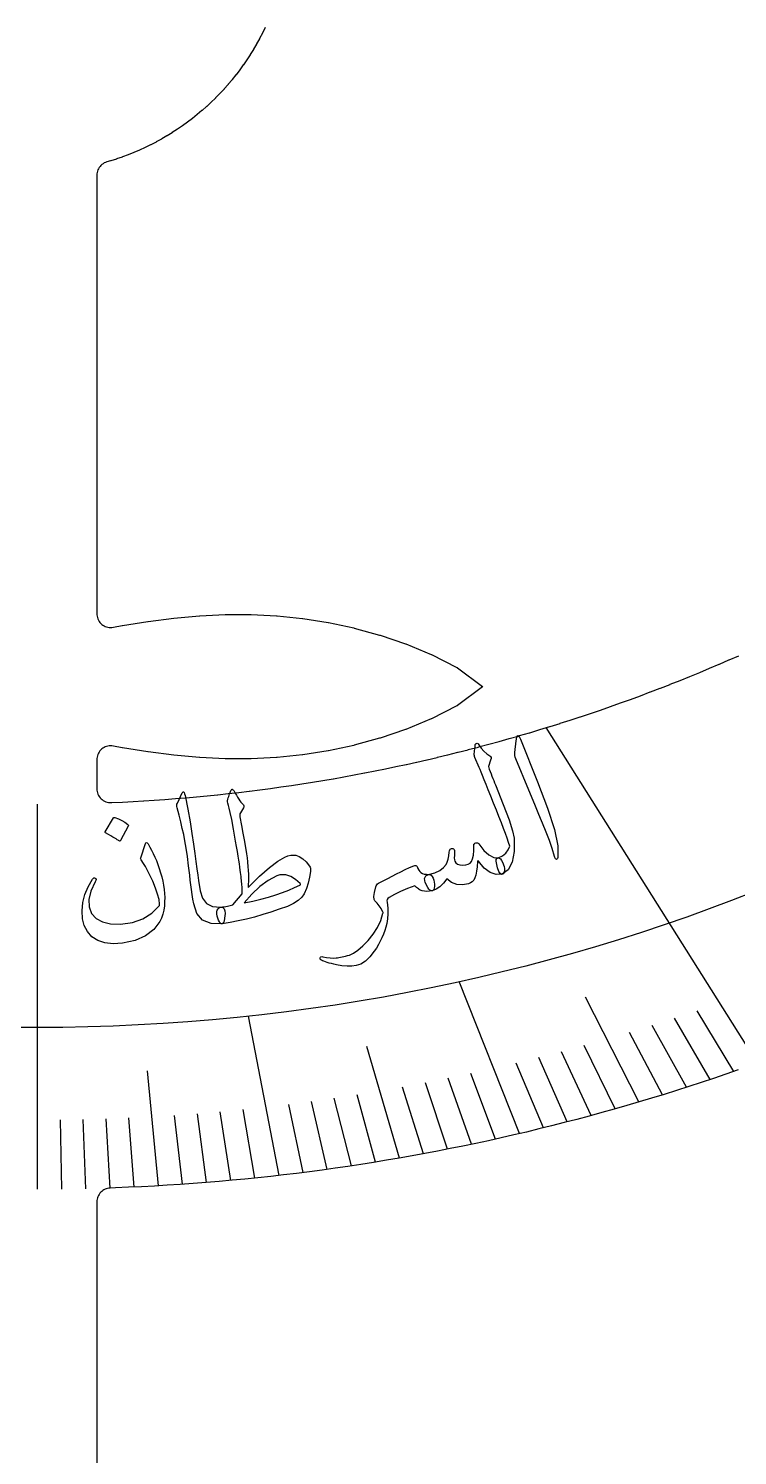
# Model space of a CAD drawing. Header units: millimetres. Extents: x -53 to 53, y -53 to 53.
# Drawn here: x -0.16 to 12.55, y -27.52 to -1.95 of the extents above; entities that cross this region are included whole.
import ezdxf

# ---------------------------------------------------------------- set-up
doc = ezdxf.new("R2010")
doc.units = ezdxf.units.MM
for name, color, linetype in [('CUT_INNER', 6, 'Continuous'), ('ENGRAVE', 7, 'Continuous'), ('ENGRAVE_FINE', 8, 'Continuous'), ('TEXT', 5, 'Continuous')]:
    doc.layers.add(name, color=color, linetype=linetype)

msp = doc.modelspace()

# ---------------------------------------------------------------- linework, layer by layer
at = {"layer": 'CUT_INNER'}
for points in [[(4.0795, -1.9311), (4.0322, -2.0279), (4.0309, -2.0307), (3.9813, -2.1263), (3.9798, -2.129), (3.9279, -2.2234), (3.9264, -2.226), (3.8721, -2.3191), (3.8706, -2.3217), (3.8141, -2.4134), (3.8124, -2.416), (3.7537, -2.5063), (3.752, -2.5088), (3.691, -2.5976), (3.6893, -2.6002), (3.6262, -2.6874), (3.6243, -2.6899), (3.5591, -2.7756), (3.5572, -2.778), (3.4899, -2.8621), (3.488, -2.8645), (3.4186, -2.9469), (3.4166, -2.9492), (3.3453, -3.0299), (3.3432, -3.0322), (3.2699, -3.1111), (3.2678, -3.1133), (3.1926, -3.1904), (3.1904, -3.1926), (3.1133, -3.2678), (3.1111, -3.2699), (3.0322, -3.3432), (3.0299, -3.3453), (2.9492, -3.4166), (2.9469, -3.4186), (2.8645, -3.488), (2.8621, -3.4899), (2.778, -3.5572), (2.7756, -3.5591), (2.6899, -3.6243), (2.6874, -3.6262), (2.6002, -3.6893), (2.5976, -3.691), (2.5088, -3.752), (2.5063, -3.7537), (2.416, -3.8124), (2.4134, -3.8141), (2.3217, -3.8706), (2.3191, -3.8721), (2.226, -3.9264), (2.2234, -3.9279), (2.129, -3.9798), (2.1263, -3.9813), (2.0307, -4.0309), (2.0279, -4.0322), (1.9311, -4.0795), (1.9284, -4.0808), (1.8305, -4.1256), (1.8276, -4.1269), (1.7287, -4.1693), (1.7258, -4.1705), (1.6258, -4.2105), (1.6229, -4.2116), (1.522, -4.2491), (1.5191, -4.2502), (1.4173, -4.2852), (1.4143, -4.2862), (1.3117, -4.3187), (1.3087, -4.3196), (1.2424, -4.3388), (1.219, -4.3469), (1.1964, -4.3572), (1.1751, -4.3698), (1.155, -4.3843), (1.1366, -4.4008), (1.1198, -4.4191), (1.1049, -4.4389), (1.0921, -4.46), (1.0814, -4.4824), (1.073, -4.5057), (1.0669, -4.5297), (1.0632, -4.5542), (1.062, -4.5789), (1.062, -12.4344), (1.0632, -12.4588), (1.0668, -12.483), (1.0727, -12.5067), (1.0809, -12.5297), (1.0913, -12.5518), (1.1038, -12.5728), (1.1183, -12.5924), (1.1347, -12.6106), (1.1527, -12.6271), (1.1723, -12.6417), (1.1932, -12.6543), (1.2152, -12.6649), (1.2382, -12.6732), (1.2618, -12.6793), (1.286, -12.683), (1.3104, -12.6844), (1.3348, -12.6833), (1.359, -12.6799), (1.5182, -12.6495), (1.5217, -12.6488), (1.9796, -12.5748), (1.9837, -12.5742), (2.4411, -12.5158), (2.4458, -12.5153), (2.9025, -12.4746), (2.9078, -12.4742), (3.364, -12.4529), (3.3698, -12.4527), (3.8255, -12.4524), (3.8317, -12.4525), (4.2871, -12.4747), (4.2936, -12.4752), (4.7487, -12.5211), (4.7555, -12.522), (5.2104, -12.5931), (5.2173, -12.5943), (5.6721, -12.6917), (5.679, -12.6934), (6.1337, -12.8184), (6.1409, -12.8206), (6.5953, -12.9753), (6.6028, -12.9781), (7.0563, -13.1658), (7.0651, -13.1698), (7.5179, -13.3997), (7.5224, -13.4022), (7.5267, -13.4051), (7.9793, -13.7401), (7.9838, -13.7438), (7.9793, -13.7474), (7.5267, -14.0824), (7.5224, -14.0854), (7.5179, -14.0879), (7.0651, -14.3177), (7.0563, -14.3218), (6.6028, -14.5094), (6.5953, -14.5123), (6.1409, -14.6669), (6.1337, -14.6691), (5.679, -14.7942), (5.6721, -14.7959), (5.2173, -14.8933), (5.2104, -14.8945), (4.7555, -14.9656), (4.7487, -14.9664), (4.2936, -15.0124), (4.2871, -15.0129), (3.8317, -15.035), (3.8255, -15.0352), (3.3698, -15.0348), (3.364, -15.0347), (2.9078, -15.0133), (2.9025, -15.013), (2.4458, -14.9722), (2.4411, -14.9717), (1.9837, -14.9134), (1.9796, -14.9128), (1.5217, -14.8387), (1.5182, -14.8381), (1.359, -14.8076), (1.3348, -14.8042), (1.3104, -14.8032), (1.286, -14.8045), (1.2618, -14.8083), (1.2382, -14.8143), (1.2152, -14.8227), (1.1932, -14.8332), (1.1723, -14.8459), (1.1527, -14.8605), (1.1347, -14.877), (1.1183, -14.8951), (1.1038, -14.9148), (1.0913, -14.9358), (1.0809, -14.9579), (1.0727, -14.9809), (1.0668, -15.0046), (1.0632, -15.0288), (1.062, -15.0532), (1.062, -15.5717), (1.0633, -15.5968), (1.067, -15.6217), (1.0733, -15.646), (1.082, -15.6696), (1.093, -15.6923), (1.1062, -15.7137), (1.1215, -15.7336), (1.1388, -15.7519), (1.1578, -15.7684), (1.1783, -15.7829), (1.2002, -15.7953), (1.2233, -15.8054), (1.2472, -15.8131), (1.2718, -15.8184), (1.2968, -15.8212), (1.322, -15.8215), (1.3313, -15.8211), (1.3329, -15.821), (1.5215, -15.8123), (1.523, -15.8123), (1.7116, -15.8024), (1.7131, -15.8023), (1.9016, -15.7913), (1.9031, -15.7912), (2.0916, -15.7791), (2.0931, -15.779), (2.2815, -15.7657), (2.283, -15.7656), (2.4713, -15.7511), (2.4728, -15.751), (2.661, -15.7353), (2.6625, -15.7352), (2.8506, -15.7184), (2.8521, -15.7183), (3.0401, -15.7004), (3.0416, -15.7002), (3.2294, -15.6811), (3.231, -15.681), (3.4187, -15.6607), (3.4202, -15.6606), (3.6078, -15.6392), (3.6094, -15.639), (3.7968, -15.6165), (3.7983, -15.6163), (3.9857, -15.5926), (3.9872, -15.5924), (4.1744, -15.5675), (4.1759, -15.5673), (4.3629, -15.5414), (4.3644, -15.5411), (4.5513, -15.514), (4.5528, -15.5138), (4.7395, -15.4855), (4.741, -15.4853), (4.9276, -15.4558), (4.9291, -15.4556), (5.1154, -15.425), (5.1169, -15.4248), (5.3031, -15.3931), (5.3046, -15.3928), (5.4905, -15.36), (5.492, -15.3597), (5.6778, -15.3257), (5.6793, -15.3254), (5.8648, -15.2903), (5.8663, -15.29), (6.0516, -15.2537), (6.0531, -15.2534), (6.2382, -15.216), (6.2397, -15.2157), (6.4245, -15.1772), (6.426, -15.1768), (6.6106, -15.1372), (6.6121, -15.1368), (6.7965, -15.096), (6.798, -15.0957), (6.9821, -15.0538), (6.9836, -15.0534), (7.1674, -15.0104), (7.1689, -15.01), (7.3525, -14.9658), (7.354, -14.9654), (7.5373, -14.9201), (7.5388, -14.9198), (7.7218, -14.8733), (7.7233, -14.8729), (7.906, -14.8254), (7.9075, -14.825), (8.09, -14.7763), (8.0914, -14.7759), (8.2736, -14.7261), (8.2751, -14.7257), (8.4569, -14.6748), (8.4584, -14.6743), (8.6399, -14.6223), (8.6413, -14.6219), (8.8225, -14.5687), (8.824, -14.5683), (9.0049, -14.514), (9.0063, -14.5136), (9.1869, -14.4582), (9.1883, -14.4578), (9.3685, -14.4013), (9.37, -14.4008), (9.5498, -14.3433), (9.5513, -14.3428), (9.7307, -14.2841), (9.7322, -14.2836), (9.9113, -14.2238), (9.9127, -14.2234), (10.0915, -14.1625), (10.0929, -14.162), (10.2713, -14.1), (10.2727, -14.0995), (10.4507, -14.0364), (10.4522, -14.0359), (10.6298, -13.9718), (10.6312, -13.9712), (10.8084, -13.906), (10.8098, -13.9055), (10.9866, -13.8391), (10.9881, -13.8386), (11.1644, -13.7712), (11.1659, -13.7706), (11.3418, -13.7021), (11.3432, -13.7016), (11.5188, -13.632), (11.5202, -13.6314), (11.6953, -13.5608), (11.6967, -13.5602), (11.8714, -13.4885), (11.8728, -13.4879), (12.0471, -13.4151), (12.0485, -13.4145), (12.2222, -13.3406), (12.2237, -13.34), (12.397, -13.2651), (12.3984, -13.2645), (12.5712, -13.1885)], [(12.5584, -20.6131), (12.3385, -20.6895), (12.1183, -20.7645), (11.8975, -20.8382), (11.6763, -20.9105), (11.4547, -20.9815), (11.2326, -21.0511), (11.0102, -21.1194), (10.7873, -21.1862), (10.564, -21.2517), (10.3403, -21.3159), (10.1162, -21.3786), (9.8917, -21.44), (9.6669, -21.5), (9.4416, -21.5586), (9.2161, -21.6159), (8.9902, -21.6717), (8.7639, -21.7262), (8.5374, -21.7793), (8.3105, -21.831), (8.0832, -21.8813), (7.8557, -21.9302), (7.6279, -21.9777), (7.3998, -22.0238), (7.1714, -22.0685), (6.9428, -22.1118), (6.7139, -22.1537), (6.4847, -22.1942), (6.2553, -22.2333), (6.0257, -22.2709), (5.7958, -22.3072), (5.5657, -22.3421), (5.3354, -22.3755), (5.1049, -22.4075), (4.8742, -22.4382), (4.6433, -22.4674), (4.4123, -22.4951), (4.1811, -22.5215), (3.9497, -22.5464), (3.7182, -22.57), (3.4865, -22.5921), (3.2547, -22.6128), (3.0228, -22.632), (2.7908, -22.6499), (2.5587, -22.6663), (2.3264, -22.6813), (2.0941, -22.6948), (1.8617, -22.707), (1.6293, -22.7177), (1.3967, -22.7269), (1.3036, -22.7301), (1.2796, -22.7321), (1.256, -22.7363), (1.2329, -22.7428), (1.2105, -22.7515), (1.1891, -22.7623), (1.1687, -22.7751), (1.1498, -22.7898), (1.1323, -22.8062), (1.1164, -22.8242), (1.1024, -22.8437), (1.0903, -22.8644), (1.0802, -22.8862), (1.0723, -22.9089), (1.0666, -22.9322), (1.0632, -22.956), (1.062, -22.98), (1.062, -33.4128)]]:
    msp.add_lwpolyline(points, dxfattribs=at)
at = {"layer": 'ENGRAVE'}
for points in [[(12.9072, -20.4888), (9.121, -14.4786)], [(0, -22.7527), (0, -15.8497)], [(8.6399, -21.7554), (7.557, -19.0285)], [(4.3298, -22.5047), (3.7804, -19.6488)]]:
    msp.add_lwpolyline(points, dxfattribs=at)
msp.add_circle((0, 15.1737), 35.0271, dxfattribs=at)
at = {"layer": 'ENGRAVE_FINE'}
for points in [[(10.7806, -21.1882), (9.8247, -19.3095)], [(12.0585, -20.7846), (11.4216, -19.6868)], [(12.4832, -20.6394), (11.8254, -19.5518)], [(11.2072, -21.059), (10.6125, -19.9415)], [(11.6332, -20.9245), (11.0173, -19.8166)], [(6.4887, -22.1935), (5.9036, -20.1924)], [(10.3535, -21.3121), (9.8018, -20.1764)], [(9.4977, -21.5442), (8.9896, -20.3916)], [(9.9258, -21.4308), (9.3958, -20.2864)], [(2.1661, -22.6908), (1.9692, -20.6277)], [(8.2104, -21.8533), (7.7689, -20.6781)], [(9.069, -21.6524), (8.583, -20.4919)], [(6.9196, -22.1161), (6.5458, -20.9214)], [(7.3502, -22.0336), (6.9537, -20.845)], [(7.7805, -21.946), (7.3614, -20.7639)], [(5.1941, -22.3953), (4.9122, -21.1798)], [(5.6259, -22.3331), (5.3208, -21.1222)], [(6.0574, -22.2658), (5.7294, -21.06)], [(1.733, -22.7131), (1.6384, -21.4735)], [(2.5991, -22.6635), (2.4574, -21.4277)], [(3.032, -22.6313), (2.8668, -21.3979)], [(3.4648, -22.5941), (3.2761, -21.3636)], [(3.8974, -22.5519), (3.6853, -21.3246)], [(4.7621, -22.4525), (4.5033, -21.2327)], [(0.4333, -22.7502), (0.4096, -21.5078)], [(0.8666, -22.7428), (0.8193, -21.501)], [(1.2998, -22.7304), (1.2289, -21.4895)]]:
    msp.add_lwpolyline(points, dxfattribs=at)
at = {"layer": 'TEXT'}
for points in [[(7.8297, -14.957), (7.8367, -14.8989), (7.8419, -14.8528), (7.8453, -14.8189), (7.847, -14.7971), (7.849, -14.783), (7.8535, -14.7721), (7.8605, -14.7645), (7.87, -14.76), (7.8818, -14.7591), (7.8927, -14.7627), (7.9028, -14.7708), (7.9121, -14.7835), (7.9559, -14.846), (8.0029, -14.9002), (8.0532, -14.9462), (8.1068, -14.9839), (8.1224, -14.9964), (8.1304, -15.013), (8.1308, -15.0339), (8.1237, -15.0589), (8.0824, -15.1772), (8.099, -15.2207), (8.1154, -15.2634), (8.1315, -15.3054), (8.1475, -15.3465), (8.1633, -15.3868), (8.1789, -15.4263), (8.1942, -15.4649), (8.2094, -15.5028), (8.3501, -15.8533), (8.4532, -16.129), (8.5182, -16.3303), (8.5445, -16.4573), (8.5443, -16.7005), (8.5086, -16.8896), (8.4376, -17.0243), (8.3314, -17.1043), (8.3281, -17.1051), (8.3248, -17.106), (8.3215, -17.1068), (8.3183, -17.1077), (8.294, -17.0945), (8.2708, -17.0561), (8.2485, -16.9924), (8.2272, -16.9035), (8.2219, -16.8699), (8.225, -16.8437), (8.2364, -16.8248), (8.2563, -16.8132), (8.3349, -16.7753), (8.396, -16.7276), (8.4395, -16.6701), (8.4656, -16.6029), (8.4448, -16.5361), (8.4194, -16.4605), (8.3893, -16.3763), (8.3546, -16.2834), (8.3156, -16.182), (8.2727, -16.0727), (8.2257, -15.9553), (8.1749, -15.8299), (8.1261, -15.7063), (8.082, -15.5953), (8.0426, -15.4969), (8.0077, -15.4111), (7.9779, -15.3377), (7.9535, -15.2768), (7.9344, -15.2283), (7.9206, -15.1922), (7.8417, -15.016), (7.8361, -14.998), (7.8322, -14.9822), (7.83, -14.9685), (7.8297, -14.957)], [(8.5808, -14.717), (8.5929, -14.6492), (8.6103, -14.6216), (8.6331, -14.6341), (8.6613, -14.6868), (8.9613, -15.4518), (9.1458, -15.9211), (9.2688, -16.3031), (9.3291, -16.5983), (9.3258, -16.8068), (9.3196, -16.8256), (9.3124, -16.8368), (9.3044, -16.8404), (9.2955, -16.8365), (9.2871, -16.8287), (9.2794, -16.8177), (9.2726, -16.8033), (9.2666, -16.7857), (9.2263, -16.6468), (9.1771, -16.5013), (9.1191, -16.3492), (9.0524, -16.1905), (9.0358, -16.1488), (8.9898, -16.0365), (8.9146, -15.8535), (8.8105, -15.5998), (8.5762, -15.0379), (8.5659, -15.0074), (8.5593, -14.9784), (8.5565, -14.951), (8.5575, -14.9251)], [(3.4681, -15.6026), (3.4746, -15.5932), (3.4806, -15.5869), (3.4862, -15.5835), (3.4914, -15.5831), (3.4978, -15.5853), (3.5041, -15.5901), (3.5103, -15.5974), (3.5164, -15.6072), (3.5415, -15.6497), (3.5652, -15.689), (3.5877, -15.725), (3.6088, -15.7579), (3.6287, -15.7871), (3.6476, -15.8122), (3.6654, -15.8332), (3.6822, -15.8501), (3.6947, -15.8642), (3.7002, -15.88), (3.6986, -15.8974), (3.6901, -15.9165), (3.6362, -16.0069), (3.6297, -16.0222), (3.6263, -16.0392), (3.6258, -16.0579), (3.6284, -16.0784), (3.657, -16.2338), (3.6819, -16.3706), (3.7031, -16.489), (3.7205, -16.5889), (3.7344, -16.6705), (3.745, -16.734), (3.7522, -16.7794), (3.756, -16.8067), (3.7648, -16.8877), (3.7716, -16.9646), (3.7765, -17.0376), (3.7795, -17.1066), (3.7807, -17.1716), (3.7804, -17.2326), (3.7786, -17.2896), (3.7752, -17.3425), (3.9794, -17.1432), (4.1563, -16.9862), (4.3069, -16.872), (4.4322, -16.801), (4.4892, -16.7787), (4.5412, -16.7654), (4.5882, -16.7612), (4.6303, -16.7661), (4.692, -16.7879), (4.7535, -16.8274), (4.8149, -16.8845), (4.8763, -16.9593), (4.8868, -16.9777), (4.8933, -16.9997), (4.8958, -17.0253), (4.8941, -17.0545), (4.8767, -17.161), (4.8522, -17.2635), (4.8204, -17.362), (4.7814, -17.4563), (4.7391, -17.5194), (4.6747, -17.5781), (4.588, -17.6321), (4.4791, -17.6812), (4.3313, -17.7348), (4.1838, -17.7845), (4.0365, -17.8303), (3.8897, -17.8723), (3.7434, -17.91), (3.598, -17.9435), (3.4534, -17.9726), (3.3098, -17.9975), (3.2931, -17.9945), (3.2767, -17.9823), (3.2607, -17.9608), (3.2451, -17.93), (3.2303, -17.8918), (3.2207, -17.8544), (3.2162, -17.8177), (3.217, -17.7817), (3.2234, -17.7499), (3.2361, -17.7253), (3.2549, -17.7082), (3.28, -17.6983), (3.3141, -17.693), (3.3463, -17.6875), (3.3765, -17.6816), (3.4048, -17.6756), (3.4312, -17.6697), (3.4558, -17.6644), (3.4785, -17.6597), (3.4993, -17.6556), (3.6668, -17.4558), (3.6676, -17.4478), (3.6681, -17.4376), (3.6684, -17.425), (3.6684, -17.4102), (3.6682, -17.3931), (3.6677, -17.3737), (3.6669, -17.3521), (3.6659, -17.3281), (3.6645, -17.3022), (3.6624, -17.2743), (3.6596, -17.2447), (3.6563, -17.2133), (3.6526, -17.1802), (3.6487, -17.1456), (3.6446, -17.1096), (3.6404, -17.0722), (3.6352, -17.0299), (3.6282, -16.9794), (3.6196, -16.9208), (3.6091, -16.8539), (3.597, -16.7792), (3.5832, -16.6971), (3.5678, -16.6077), (3.5508, -16.5109), (3.5127, -16.296), (3.481, -16.1263), (3.4557, -16.0016), (3.4366, -15.922), (3.4227, -15.871), (3.4131, -15.8322), (3.4075, -15.8055), (3.4061, -15.7909), (3.4127, -15.7625), (3.4196, -15.7357), (3.4269, -15.7105), (3.4345, -15.687), (3.4425, -15.6647), (3.4508, -15.6432), (3.4593, -15.6225), (3.4681, -15.6026)], [(2.5931, -15.6484), (2.5983, -15.6379), (2.6035, -15.6307), (2.6085, -15.627), (2.6134, -15.6265), (2.6212, -15.6303), (2.629, -15.6428), (2.6368, -15.6642), (2.6445, -15.6943), (2.692, -15.9406), (2.7335, -16.1685), (2.7689, -16.3781), (2.7979, -16.5694), (2.8202, -16.7332), (2.8405, -16.88), (2.8588, -17.0098), (2.8749, -17.1226), (2.8887, -17.2184), (2.9001, -17.2973), (2.9088, -17.3591), (2.915, -17.4041), (2.9568, -17.5366), (3.0315, -17.6299), (3.1393, -17.684), (3.28, -17.6983), (3.3194, -17.7044), (3.3463, -17.7252), (3.3607, -17.7607), (3.3627, -17.8108), (3.3548, -17.891), (3.3434, -17.9488), (3.3284, -17.9843), (3.3098, -17.9975), (3.1114, -17.9911), (2.9602, -17.9282), (2.8567, -17.8095), (2.8007, -17.6354), (2.7871, -17.5509), (2.7741, -17.4662), (2.7618, -17.3813), (2.7501, -17.2961), (2.7388, -17.2106), (2.7277, -17.1249), (2.7168, -17.039), (2.7061, -16.9528), (2.6861, -16.7885), (2.6651, -16.6408), (2.6431, -16.5097), (2.6202, -16.3952), (2.5953, -16.2855), (2.5676, -16.1687), (2.537, -16.0448), (2.5036, -15.9138), (2.4987, -15.8901), (2.4975, -15.8682), (2.5001, -15.8481), (2.5063, -15.8298)], [(1.3611, -16.0951), (1.3649, -16.0907), (1.3704, -16.088), (1.3775, -16.0868), (1.3863, -16.0873), (1.4496, -16.1107), (1.5096, -16.1401), (1.5665, -16.1753), (1.6201, -16.2165), (1.6255, -16.2229), (1.628, -16.2295), (1.6278, -16.2362), (1.6247, -16.243), (1.4858, -16.504), (1.4805, -16.5103), (1.4732, -16.5121), (1.4642, -16.5094), (1.4533, -16.5022), (1.4439, -16.4959), (1.4291, -16.4866), (1.4089, -16.4741), (1.3834, -16.4585), (1.352, -16.4398), (1.3145, -16.418), (1.2709, -16.393), (1.2212, -16.3649), (1.2146, -16.3602), (1.2112, -16.3553), (1.211, -16.3503), (1.214, -16.3451)], [(1.9827, -16.5638), (2.0134, -16.6184), (2.0435, -16.6755), (2.0731, -16.735), (2.1021, -16.7972), (2.1302, -16.8623), (2.157, -16.9308), (2.1825, -17.0027), (2.2066, -17.0781), (2.2281, -17.1533), (2.2459, -17.2281), (2.2601, -17.3026), (2.2704, -17.3766), (2.2771, -17.4506), (2.2799, -17.5246), (2.279, -17.5986), (2.2742, -17.6727), (2.2632, -17.7509), (2.2458, -17.8236), (2.2219, -17.891), (2.1917, -17.9528), (2.0837, -18.0959), (1.9358, -18.2088), (1.748, -18.2909), (1.5206, -18.3415), (1.3548, -18.3526), (1.2085, -18.3366), (1.0821, -18.294), (0.9757, -18.2248), (0.895, -18.1339), (0.8385, -18.0263), (0.806, -17.9023), (0.7973, -17.7617), (0.8128, -17.6123), (0.8494, -17.4681), (0.907, -17.3291), (0.9854, -17.1952), (0.9979, -17.1798), (1.0102, -17.1711), (1.0224, -17.169), (1.0343, -17.1737), (1.0456, -17.1837), (1.0491, -17.1982), (1.045, -17.2172), (1.0331, -17.2405), (0.9561, -17.4085), (0.9195, -17.5589), (0.9241, -17.6918), (0.9703, -17.8072), (1.0518, -17.8983), (1.1653, -17.9613), (1.3109, -17.996), (1.4882, -18.0019), (1.7007, -17.971), (1.8877, -17.9054), (2.0486, -17.8057), (2.1832, -17.6722), (2.1859, -17.6676), (2.1875, -17.661), (2.1882, -17.6524), (2.1879, -17.6417), (2.1776, -17.5585), (2.1534, -17.4624), (2.1156, -17.3534), (2.0642, -17.2314), (2.0359, -17.1701), (2.0087, -17.1132), (1.9827, -17.0605), (1.9579, -17.0121), (1.934, -16.9683), (1.9109, -16.9292), (1.8885, -16.8949), (1.8669, -16.8653), (1.8566, -16.8498), (1.8504, -16.8353), (1.8484, -16.8218), (1.8505, -16.8094), (1.9334, -16.5568), (1.9417, -16.5419), (1.9526, -16.5381), (1.9663, -16.5454), (1.9827, -16.5638)], [(7.0094, -17.1094), (7.122, -17.0779), (7.2127, -17.0372), (7.2813, -16.9875), (7.328, -16.9289), (7.3456, -16.8874), (7.3603, -16.8367), (7.3718, -16.7769), (7.3803, -16.7078), (7.3845, -16.6869), (7.3905, -16.6703), (7.3983, -16.658), (7.408, -16.65), (7.4212, -16.6439), (7.4336, -16.6423), (7.4454, -16.6451), (7.4566, -16.6524), (7.4675, -16.6644), (7.4748, -16.679), (7.4784, -16.6961), (7.4783, -16.7159), (7.4729, -16.768), (7.4713, -16.811), (7.4737, -16.845), (7.4799, -16.8699), (7.4993, -16.9029), (7.5293, -16.9261), (7.5701, -16.9394), (7.6215, -16.9429), (7.6765, -16.9371), (7.7211, -16.9243), (7.7553, -16.9044), (7.7791, -16.8776), (7.7996, -16.8303), (7.814, -16.7651), (7.8221, -16.6821), (7.824, -16.5812), (7.825, -16.5689), (7.8313, -16.5588), (7.8429, -16.5508), (7.8597, -16.5449), (7.8763, -16.5425), (7.8905, -16.5441), (7.9022, -16.5498), (7.9115, -16.5595), (8.004, -16.6778), (8.093, -16.7593), (8.1783, -16.8042), (8.2596, -16.8124), (8.2785, -16.8157), (8.2985, -16.8316), (8.3197, -16.8602), (8.342, -16.9014), (8.3556, -16.9352), (8.3648, -16.9688), (8.3695, -17.0023), (8.3699, -17.0357), (8.3669, -17.0621), (8.36, -17.0822), (8.3493, -17.096), (8.3347, -17.1034), (8.2237, -17.1106), (8.115, -17.0741), (8.009, -16.9942), (7.9057, -16.8707), (7.9004, -16.8643), (7.896, -16.8628), (7.8923, -16.8663), (7.8894, -16.8747), (7.8821, -16.9717), (7.8715, -17.0536), (7.8575, -17.1204), (7.8401, -17.1721), (7.8195, -17.2091), (7.7941, -17.2391), (7.764, -17.262), (7.729, -17.2778), (7.6184, -17.2965), (7.5163, -17.2875), (7.4228, -17.251), (7.3382, -17.1869), (7.2768, -17.2671), (7.2121, -17.3299), (7.1441, -17.3753), (7.0732, -17.4032), (7.0533, -17.4028), (7.0335, -17.3929), (7.0139, -17.3737), (6.9945, -17.345), (6.9515, -17.2526), (6.9397, -17.1825), (6.959, -17.1348), (7.0094, -17.1094)], [(4.3582, -17.1145), (4.3415, -17.1174), (4.3247, -17.1215), (4.3076, -17.127), (4.2902, -17.1337), (4.1363, -17.2188), (3.9872, -17.3281), (3.8426, -17.4618), (3.7022, -17.6198), (3.8572, -17.5873), (4.0037, -17.5524), (4.1418, -17.5155), (4.2713, -17.4765), (4.3923, -17.4353), (4.5048, -17.392), (4.6088, -17.3464), (4.7042, -17.2988), (4.7129, -17.2935), (4.7169, -17.2877), (4.7162, -17.2812), (4.7108, -17.2742), (4.627, -17.1973), (4.5405, -17.145), (4.4509, -17.1174), (4.3582, -17.1145)], [(7.0798, -17.4017), (7.0271, -17.4108), (6.9789, -17.4141), (6.9351, -17.4117), (6.8958, -17.4036), (6.8778, -17.398), (6.8605, -17.3906), (6.8439, -17.3813), (6.828, -17.3701), (6.8125, -17.3576), (6.797, -17.3442), (6.7816, -17.3299), (6.7662, -17.3148), (6.6318, -17.3638), (6.5098, -17.4148), (6.4, -17.468), (6.3027, -17.5235), (6.2831, -17.5398), (6.2706, -17.5595), (6.2652, -17.5824), (6.267, -17.6086), (6.2787, -17.7154), (6.2818, -17.814), (6.2763, -17.9046), (6.2622, -17.9869), (6.245, -18.0524), (6.2247, -18.1172), (6.2013, -18.1812), (6.1748, -18.2445), (6.1452, -18.3068), (6.1123, -18.368), (6.0761, -18.4281), (6.0368, -18.4869), (5.9574, -18.5886), (5.8773, -18.6651), (5.7964, -18.7166), (5.7152, -18.7429), (5.6346, -18.7519), (5.5487, -18.7527), (5.4575, -18.7453), (5.3611, -18.7296), (5.3136, -18.7188), (5.27, -18.708), (5.2305, -18.6971), (5.1949, -18.6862), (5.1632, -18.6755), (5.1352, -18.6653), (5.1107, -18.6556), (5.0899, -18.6464), (5.0769, -18.6378), (5.0686, -18.6277), (5.0648, -18.616), (5.0657, -18.6028), (5.071, -18.5912), (5.0806, -18.5845), (5.0944, -18.5826), (5.1125, -18.5856), (5.1835, -18.5986), (5.2471, -18.6063), (5.3034, -18.6087), (5.3522, -18.6059), (5.3773, -18.6032), (5.4038, -18.5994), (5.4316, -18.5945), (5.4608, -18.5885), (5.4914, -18.5814), (5.5233, -18.5733), (5.5566, -18.564), (5.5913, -18.5536), (5.6629, -18.5213), (5.743, -18.4671), (5.8314, -18.3909), (5.9279, -18.2926), (6.0197, -18.1799), (6.0944, -18.0606), (6.152, -17.9349), (6.1925, -17.8029), (6.1941, -17.7975), (6.1941, -17.7924), (6.1923, -17.7876), (6.1888, -17.7832), (6.1579, -17.7227), (6.1241, -17.6696), (6.0874, -17.6237), (6.0478, -17.5852), (6.0338, -17.5581), (6.0316, -17.5067), (6.0413, -17.431), (6.0627, -17.3311), (6.0707, -17.3109), (6.0823, -17.2934), (6.0973, -17.2787), (6.1159, -17.2667), (6.1978, -17.2229), (6.2785, -17.1803), (6.358, -17.1391), (6.4364, -17.0991), (6.5141, -17.0605), (6.5916, -17.0234), (6.6688, -16.9879), (6.7458, -16.9539), (6.7647, -16.9478), (6.7806, -16.9483), (6.7937, -16.9553), (6.8038, -16.969), (6.8177, -17.0019), (6.8341, -17.0309), (6.8532, -17.0558), (6.8748, -17.0768), (6.9006, -17.0918), (6.9328, -17.102), (6.9712, -17.1074), (7.016, -17.108), (7.0389, -17.1121), (7.0594, -17.125), (7.0775, -17.1465), (7.0932, -17.1766), (7.1056, -17.2115), (7.1139, -17.2473), (7.118, -17.284), (7.118, -17.3216), (7.1138, -17.3539), (7.106, -17.3781), (7.0947, -17.394), (7.0798, -17.4017)]]:
    msp.add_lwpolyline(points, close=True, dxfattribs=at)

doc.saveas('drawing.dxf')
